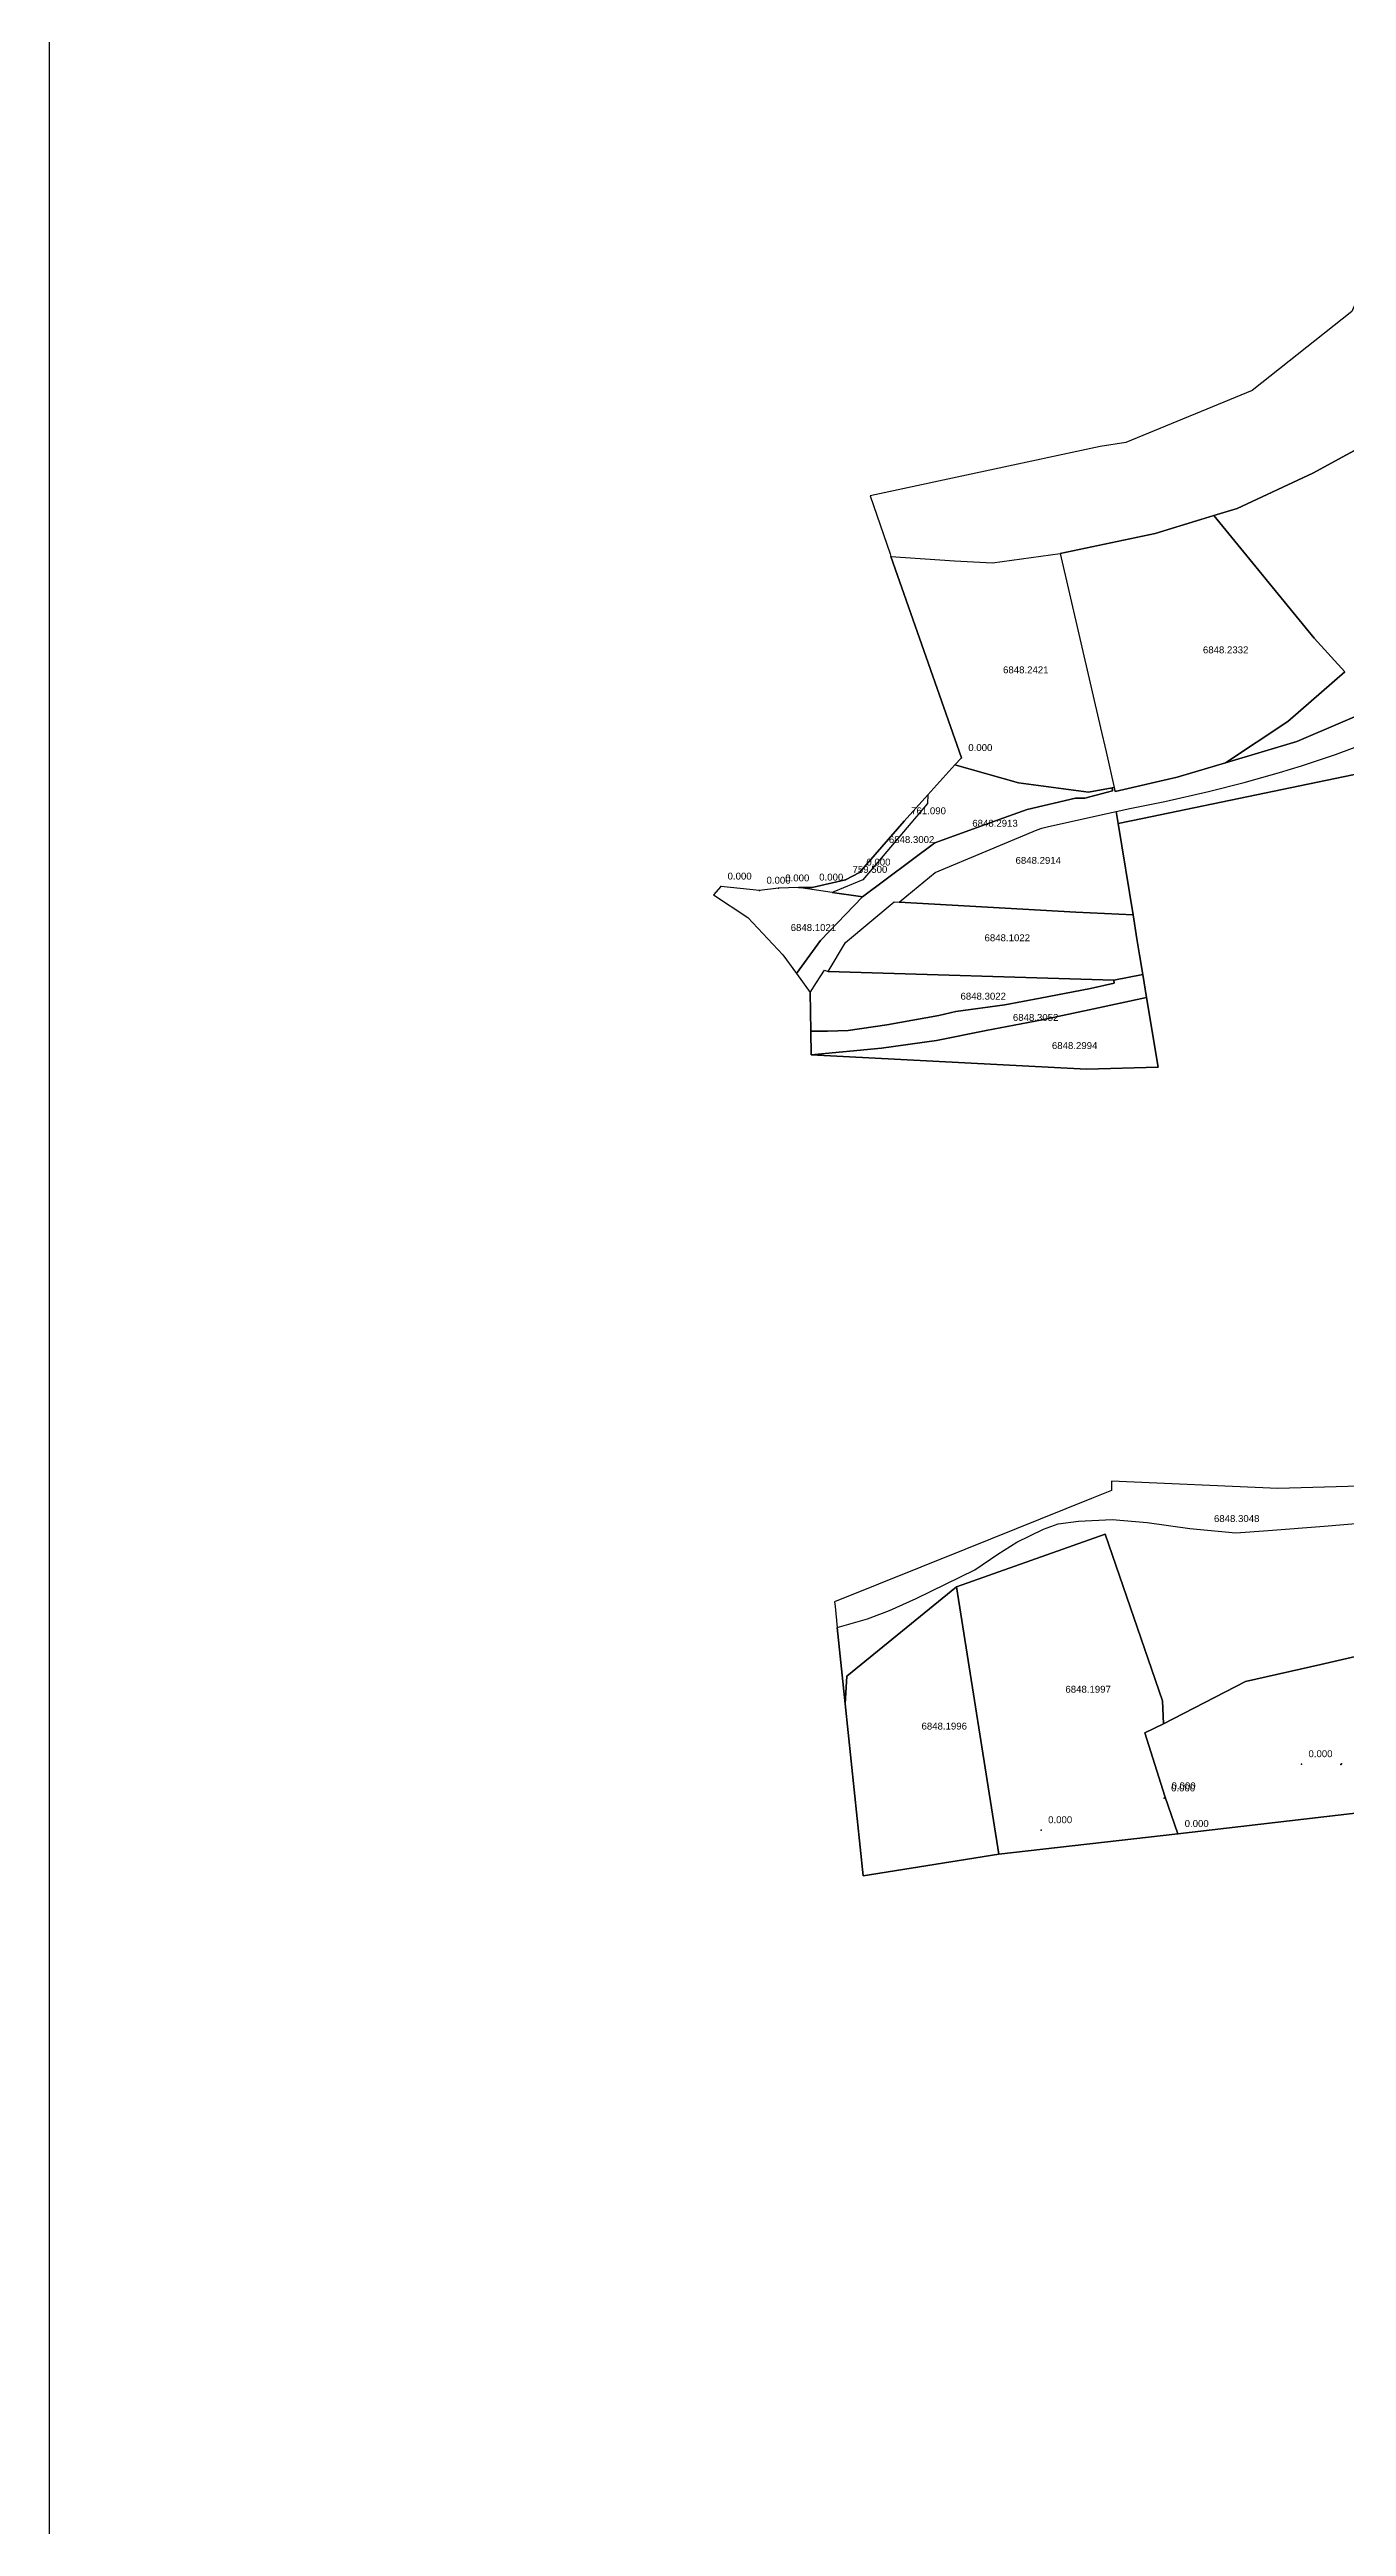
# Model space of a CAD drawing. Header units: metres. Extents: x 8504925 to 8509157, y 4588840 to 4591954.
# Drawn here: x 8505645 to 8505833.3, y 4590229.7 to 4590589.4 of the extents above; entities that cross this region are included whole.
import ezdxf

# ---------------------------------------------------------------- set-up
doc = ezdxf.new("R2010")
doc.units = ezdxf.units.M
for name, color, linetype in [('cad144', 7, 'Continuous'), ('cad146', 7, 'Continuous'), ('cad176', 7, 'Continuous'), ('cad_cont_2', 7, 'Continuous'), ('cad_cont_3', 7, 'Continuous'), ('points', 1, 'Continuous')]:
    doc.layers.add(name, color=color, linetype=linetype)
doc.styles.get("Standard").update_dxf_attribs({"font": 'arial.ttf'})

msp = doc.modelspace()

# ---------------------------------------------------------------- linework, layer by layer
msp.add_lwpolyline([(8505645, 4589261), (8505645, 4591954.264)])
at = {"layer": 'cad144'}
for points in [[(8505764.119, 4590524.604), (8505767.01, 4590516.16), (8505767.133, 4590515.81)], [(8505767.133, 4590515.81), (8505777.37, 4590486.53), (8505776.429, 4590485.53)], [(8505776.429, 4590485.53), (8505772.515, 4590481.2)], [(8505772.515, 4590481.2), (8505769.08, 4590477.36), (8505762.58, 4590469.91), (8505760.57, 4590468.85), (8505755.73, 4590467.73), (8505753.747, 4590467.722)], [(8505742.43, 4590467.88), (8505741.396, 4590466.666)], [(8505753.747, 4590467.722), (8505750.8, 4590467.61), (8505748.08, 4590467.28), (8505742.43, 4590467.88)]]:
    msp.add_lwpolyline(points, dxfattribs=at)
at = {"layer": 'cad146'}
for points in [[(8505814.04, 4590521.72), (8505817.4, 4590522.76), (8505828.37, 4590527.88), (8505838.14, 4590533.21)], [(8505791.73, 4590516.24), (8505805.52, 4590519.11), (8505812.15, 4590521.18), (8505814.04, 4590521.72)], [(8505814.04, 4590521.72), (8505828.57, 4590503.95), (8505833.04, 4590499.06), (8505824.77, 4590491.83), (8505815.72, 4590485.84)], [(8505767.133, 4590515.81), (8505776.37, 4590515.14), (8505781.89, 4590514.88), (8505791.73, 4590516.24)], [(8505791.73, 4590516.24), (8505797.56, 4590490.92), (8505798.37, 4590487.4), (8505799.56, 4590482.25)], [(8505799.82, 4590478.77), (8505801.84, 4590479.19), (8505806.88, 4590480.22), (8505813.22, 4590481.68), (8505818.42, 4590482.96), (8505823.56, 4590484.43), (8505826.72, 4590485.41), (8505831.67, 4590487.02), (8505836.59, 4590488.87), (8505840.42, 4590490.67), (8505844.57, 4590492.53), (8505847.81, 4590494.02), (8505859.51, 4590499.02), (8505865.7, 4590502.14), (8505868.5, 4590503.7)], [(8505853.1, 4590500.48), (8505826.08, 4590488.93), (8505815.72, 4590485.84)], [(8505776.429, 4590485.53), (8505785.64, 4590482.92), (8505795.81, 4590481.57), (8505799.25, 4590482.19)], [(8505815.72, 4590485.84), (8505808.71, 4590483.75), (8505799.69, 4590481.66), (8505799.56, 4590482.25)], [(8505772.515, 4590481.2), (8505772.47, 4590479.93), (8505763.04, 4590468.86), (8505758.84, 4590467.1), (8505758.6, 4590467)], [(8505799.25, 4590482.19), (8505799.32, 4590481.74), (8505798.57, 4590481.55), (8505795.3, 4590480.68), (8505794.2, 4590480.7), (8505793.93, 4590480.71), (8505786.9, 4590479.03), (8505783.53, 4590477.86), (8505773.5, 4590474.22), (8505763, 4590466.36)], [(8505799.56, 4590482.25), (8505799.25, 4590482.19)], [(8505768.32, 4590465.59), (8505768.63, 4590465.84), (8505773.57, 4590469.88), (8505788.38, 4590476.08), (8505789.04, 4590476.36), (8505790, 4590476.57), (8505799.82, 4590478.77)], [(8505800.135, 4590477.025), (8505799.82, 4590478.77)], [(8505763, 4590466.36), (8505756.91, 4590460.01), (8505753.427, 4590455.211)], [(8505758.6, 4590467), (8505753.747, 4590467.722)], [(8505763, 4590466.36), (8505762.72, 4590466.4), (8505758.6, 4590467)], [(8505758.05, 4590455.52), (8505760.55, 4590459.74), (8505767.59, 4590465.63), (8505768.32, 4590465.59)], [(8505802.286, 4590463.769), (8505793.98, 4590464.13), (8505768.32, 4590465.59)], [(8505755.393, 4590452.494), (8505756.33, 4590453.92), (8505757.52, 4590455.73), (8505758.05, 4590455.52)], [(8505799.5, 4590454.25), (8505758.05, 4590455.52)], [(8505755.509, 4590446.87), (8505757.92, 4590446.88), (8505760.94, 4590446.96), (8505766.57, 4590447.77), (8505774.08, 4590449.13), (8505776.57, 4590449.74), (8505783.67, 4590450.67), (8505788.82, 4590451.66), (8505796.1, 4590453.07), (8505799.54, 4590453.84), (8505799.5, 4590454.25)], [(8505755.58, 4590443.424), (8505765.79, 4590444.39), (8505773.78, 4590445.51), (8505780.97, 4590446.94), (8505789.09, 4590448.52), (8505796.61, 4590450.09), (8505804.253, 4590451.757)], [(8505803.703, 4590455.084), (8505799.5, 4590454.25)], [(8505759.35, 4590360.27), (8505763.73, 4590361.54), (8505766.92, 4590362.75), (8505770.79, 4590364.47), (8505779.34, 4590368.66), (8505782.64, 4590370.93), (8505785.44, 4590372.64), (8505789.31, 4590374.55), (8505791.44, 4590375.31), (8505794.38, 4590375.71), (8505799.26, 4590375.93), (8505804.33, 4590375.53), (8505810.51, 4590374.66), (8505817.21, 4590374.02), (8505821.9, 4590374.37), (8505830.04, 4590374.98), (8505836.33, 4590375.5)], [(8505776.67, 4590366.16), (8505798.23, 4590373.84), (8505806.56, 4590349.64), (8505806.73, 4590346.29)], [(8505760.5, 4590349.19), (8505760.75, 4590353.22), (8505776.67, 4590366.16)], [(8505782.802, 4590327.332), (8505776.67, 4590366.16)], [(8505806.73, 4590346.29), (8505818.6, 4590352.45), (8505829.56, 4590354.91), (8505854.89, 4590360.76), (8505863.46, 4590363.1), (8505866.16, 4590350.709)], [(8505808.78, 4590330.31), (8505806.88, 4590335.79), (8505804.01, 4590344.97), (8505806.73, 4590346.29)]]:
    msp.add_lwpolyline(points, dxfattribs=at)
at = {"layer": 'cad176'}
for points in [[(8505840.851, 4590574.569), (8505839.244, 4590563.197), (8505834.064, 4590551.338), (8505819.572, 4590539.9), (8505801.252, 4590532.354), (8505797.502, 4590531.736), (8505764.119, 4590524.604)], [(8505800.135, 4590477.025), (8505803.65, 4590477.736), (8505840.502, 4590485.4), (8505849.885, 4590490.541)], [(8505802.286, 4590463.769), (8505800.135, 4590477.025)], [(8505741.396, 4590466.666), (8505746.361, 4590463.354), (8505751.463, 4590457.924), (8505753.427, 4590455.211)], [(8505803.703, 4590455.084), (8505803.229, 4590457.947), (8505802.854, 4590460.268), (8505802.286, 4590463.769)], [(8505753.427, 4590455.211), (8505755.393, 4590452.494)], [(8505755.393, 4590452.494), (8505755.509, 4590446.87)], [(8505755.58, 4590443.424), (8505795.549, 4590441.361), (8505805.932, 4590441.611), (8505804.253, 4590451.757)], [(8505804.253, 4590451.757), (8505803.703, 4590455.084)], [(8505755.509, 4590446.87), (8505755.58, 4590443.424)], [(8505892.611, 4590396.502), (8505874.174, 4590381.9), (8505823.322, 4590380.463), (8505799.182, 4590381.541), (8505799.174, 4590380.174), (8505796.242, 4590378.994), (8505777.863, 4590371.599), (8505758.963, 4590363.994), (8505759.03, 4590363.32), (8505759.35, 4590360.27)], [(8505759.35, 4590360.27), (8505760.5, 4590349.19)], [(8505760.5, 4590349.19), (8505763.096, 4590324.221), (8505782.802, 4590327.332)], [(8505808.78, 4590330.31), (8505839.14, 4590333.83), (8505847.05, 4590334.81), (8505869.18, 4590336.66)], [(8505782.802, 4590327.332), (8505808.78, 4590330.31)]]:
    msp.add_lwpolyline(points, dxfattribs=at)
at = {"layer": 'cad_cont_2'}
for points in [[(8505834.064, 4590551.338), (8505819.572, 4590539.9), (8505801.252, 4590532.354), (8505797.502, 4590531.736), (8505764.119, 4590524.604), (8505764.119, 4590524.604), (8505767.01, 4590516.16), (8505767.133, 4590515.81), (8505767.133, 4590515.81), (8505776.37, 4590515.14), (8505781.89, 4590514.88), (8505791.73, 4590516.24), (8505791.73, 4590516.24), (8505805.52, 4590519.11), (8505812.15, 4590521.18), (8505814.04, 4590521.72), (8505814.04, 4590521.72), (8505817.4, 4590522.76), (8505828.37, 4590527.88), (8505838.14, 4590533.21)], [(8505814.04, 4590521.72), (8505828.57, 4590503.95), (8505833.04, 4590499.06), (8505824.77, 4590491.83), (8505815.72, 4590485.84), (8505815.72, 4590485.84), (8505826.08, 4590488.93), (8505853.1, 4590500.48), (8505853.1, 4590500.48), (8505842.46, 4590524.22), (8505838.14, 4590533.21), (8505838.14, 4590533.21), (8505828.37, 4590527.88), (8505817.4, 4590522.76), (8505814.04, 4590521.72)], [(8505791.73, 4590516.24), (8505797.56, 4590490.92), (8505798.37, 4590487.4), (8505799.56, 4590482.25), (8505799.56, 4590482.25), (8505799.69, 4590481.66), (8505808.71, 4590483.75), (8505815.72, 4590485.84), (8505815.72, 4590485.84), (8505824.77, 4590491.83), (8505833.04, 4590499.06), (8505828.57, 4590503.95), (8505814.04, 4590521.72), (8505814.04, 4590521.72), (8505812.15, 4590521.18), (8505805.52, 4590519.11), (8505791.73, 4590516.24)], [(8505767.133, 4590515.81), (8505776.37, 4590515.14), (8505781.89, 4590514.88), (8505791.73, 4590516.24), (8505791.73, 4590516.24), (8505797.56, 4590490.92), (8505798.37, 4590487.4), (8505799.56, 4590482.25), (8505799.56, 4590482.25), (8505799.25, 4590482.19), (8505799.25, 4590482.19), (8505795.81, 4590481.57), (8505785.64, 4590482.92), (8505776.429, 4590485.53), (8505776.429, 4590485.53), (8505777.37, 4590486.53), (8505767.133, 4590515.81)], [(8505853.1, 4590500.48), (8505826.08, 4590488.93), (8505815.72, 4590485.84), (8505815.72, 4590485.84), (8505808.71, 4590483.75), (8505799.69, 4590481.66), (8505799.56, 4590482.25), (8505799.56, 4590482.25), (8505799.25, 4590482.19), (8505799.25, 4590482.19), (8505799.32, 4590481.74), (8505798.57, 4590481.55), (8505795.3, 4590480.68), (8505794.2, 4590480.7), (8505793.93, 4590480.71), (8505786.9, 4590479.03), (8505783.53, 4590477.86), (8505773.5, 4590474.22), (8505763, 4590466.36), (8505763, 4590466.36), (8505756.91, 4590460.01), (8505753.427, 4590455.211), (8505753.427, 4590455.211), (8505755.393, 4590452.494), (8505755.393, 4590452.494), (8505756.33, 4590453.92), (8505757.52, 4590455.73), (8505758.05, 4590455.52), (8505758.05, 4590455.52), (8505760.55, 4590459.74), (8505767.59, 4590465.63), (8505768.32, 4590465.59), (8505768.32, 4590465.59), (8505768.63, 4590465.84), (8505773.57, 4590469.88), (8505788.38, 4590476.08), (8505789.04, 4590476.36), (8505790, 4590476.57), (8505799.82, 4590478.77), (8505799.82, 4590478.77), (8505801.84, 4590479.19), (8505806.88, 4590480.22), (8505813.22, 4590481.68), (8505818.42, 4590482.96), (8505823.56, 4590484.43), (8505826.72, 4590485.41), (8505831.67, 4590487.02), (8505836.59, 4590488.87)], [(8505800.135, 4590477.025), (8505799.82, 4590478.77), (8505799.82, 4590478.77), (8505801.84, 4590479.19), (8505806.88, 4590480.22), (8505813.22, 4590481.68), (8505818.42, 4590482.96), (8505823.56, 4590484.43), (8505826.72, 4590485.41), (8505831.67, 4590487.02), (8505836.59, 4590488.87)], [(8505772.515, 4590481.2), (8505772.47, 4590479.93), (8505763.04, 4590468.86), (8505758.84, 4590467.1), (8505758.6, 4590467), (8505758.6, 4590467), (8505762.72, 4590466.4), (8505763, 4590466.36), (8505763, 4590466.36), (8505773.5, 4590474.22), (8505783.53, 4590477.86), (8505786.9, 4590479.03), (8505793.93, 4590480.71), (8505794.2, 4590480.7), (8505795.3, 4590480.68), (8505798.57, 4590481.55), (8505799.32, 4590481.74), (8505799.25, 4590482.19), (8505799.25, 4590482.19), (8505795.81, 4590481.57), (8505785.64, 4590482.92), (8505776.429, 4590485.53), (8505776.429, 4590485.53), (8505772.515, 4590481.2)], [(8505840.502, 4590485.4), (8505803.65, 4590477.736), (8505800.135, 4590477.025)], [(8505758.6, 4590467), (8505753.747, 4590467.722), (8505753.747, 4590467.722), (8505755.73, 4590467.73), (8505760.57, 4590468.85), (8505762.58, 4590469.91), (8505769.08, 4590477.36), (8505772.515, 4590481.2), (8505772.515, 4590481.2), (8505772.47, 4590479.93), (8505763.04, 4590468.86), (8505758.84, 4590467.1), (8505758.6, 4590467)], [(8505802.286, 4590463.769), (8505793.98, 4590464.13), (8505768.32, 4590465.59), (8505768.32, 4590465.59), (8505768.63, 4590465.84), (8505773.57, 4590469.88), (8505788.38, 4590476.08), (8505789.04, 4590476.36), (8505790, 4590476.57), (8505799.82, 4590478.77), (8505799.82, 4590478.77), (8505800.135, 4590477.025), (8505800.135, 4590477.025), (8505802.286, 4590463.769)], [(8505741.396, 4590466.666), (8505746.361, 4590463.354), (8505751.463, 4590457.924), (8505753.427, 4590455.211), (8505753.427, 4590455.211), (8505756.91, 4590460.01), (8505763, 4590466.36), (8505763, 4590466.36), (8505762.72, 4590466.4), (8505758.6, 4590467), (8505758.6, 4590467), (8505753.747, 4590467.722), (8505753.747, 4590467.722), (8505750.8, 4590467.61), (8505748.08, 4590467.28), (8505742.43, 4590467.88), (8505742.43, 4590467.88), (8505741.396, 4590466.666)], [(8505799.5, 4590454.25), (8505758.05, 4590455.52), (8505758.05, 4590455.52), (8505760.55, 4590459.74), (8505767.59, 4590465.63), (8505768.32, 4590465.59), (8505768.32, 4590465.59), (8505793.98, 4590464.13), (8505802.286, 4590463.769), (8505802.286, 4590463.769), (8505802.854, 4590460.268), (8505803.229, 4590457.947), (8505803.703, 4590455.084), (8505803.703, 4590455.084), (8505799.5, 4590454.25)], [(8505755.393, 4590452.494), (8505756.33, 4590453.92), (8505757.52, 4590455.73), (8505758.05, 4590455.52), (8505758.05, 4590455.52), (8505799.5, 4590454.25), (8505799.5, 4590454.25), (8505799.54, 4590453.84), (8505796.1, 4590453.07), (8505788.82, 4590451.66), (8505783.67, 4590450.67), (8505776.57, 4590449.74), (8505774.08, 4590449.13), (8505766.57, 4590447.77), (8505760.94, 4590446.96), (8505757.92, 4590446.88), (8505755.509, 4590446.87), (8505755.509, 4590446.87), (8505755.393, 4590452.494)], [(8505755.509, 4590446.87), (8505757.92, 4590446.88), (8505760.94, 4590446.96), (8505766.57, 4590447.77), (8505774.08, 4590449.13), (8505776.57, 4590449.74), (8505783.67, 4590450.67), (8505788.82, 4590451.66), (8505796.1, 4590453.07), (8505799.54, 4590453.84), (8505799.5, 4590454.25), (8505799.5, 4590454.25), (8505803.703, 4590455.084), (8505803.703, 4590455.084), (8505804.253, 4590451.757), (8505804.253, 4590451.757), (8505796.61, 4590450.09), (8505789.09, 4590448.52), (8505780.97, 4590446.94), (8505773.78, 4590445.51), (8505765.79, 4590444.39), (8505755.58, 4590443.424), (8505755.58, 4590443.424), (8505755.509, 4590446.87)], [(8505755.58, 4590443.424), (8505765.79, 4590444.39), (8505773.78, 4590445.51), (8505780.97, 4590446.94), (8505789.09, 4590448.52), (8505796.61, 4590450.09), (8505804.253, 4590451.757), (8505804.253, 4590451.757), (8505805.932, 4590441.611), (8505795.549, 4590441.361), (8505755.58, 4590443.424)], [(8505874.174, 4590381.9), (8505823.322, 4590380.463), (8505799.182, 4590381.541), (8505799.174, 4590380.174), (8505796.242, 4590378.994), (8505777.863, 4590371.599), (8505758.963, 4590363.994), (8505759.03, 4590363.32), (8505759.35, 4590360.27), (8505759.35, 4590360.27), (8505763.73, 4590361.54), (8505766.92, 4590362.75), (8505770.79, 4590364.47), (8505779.34, 4590368.66), (8505782.64, 4590370.93), (8505785.44, 4590372.64), (8505789.31, 4590374.55), (8505791.44, 4590375.31), (8505794.38, 4590375.71), (8505799.26, 4590375.93), (8505804.33, 4590375.53), (8505810.51, 4590374.66), (8505817.21, 4590374.02), (8505821.9, 4590374.37), (8505830.04, 4590374.98), (8505836.33, 4590375.5)], [(8505759.35, 4590360.27), (8505763.73, 4590361.54), (8505766.92, 4590362.75), (8505770.79, 4590364.47), (8505779.34, 4590368.66), (8505782.64, 4590370.93), (8505785.44, 4590372.64), (8505789.31, 4590374.55), (8505791.44, 4590375.31), (8505794.38, 4590375.71), (8505799.26, 4590375.93), (8505804.33, 4590375.53), (8505810.51, 4590374.66), (8505817.21, 4590374.02), (8505821.9, 4590374.37), (8505830.04, 4590374.98), (8505836.33, 4590375.5)], [(8505854.89, 4590360.76), (8505829.56, 4590354.91), (8505818.6, 4590352.45), (8505806.73, 4590346.29), (8505806.73, 4590346.29), (8505806.56, 4590349.64), (8505798.23, 4590373.84), (8505776.67, 4590366.16), (8505776.67, 4590366.16), (8505760.75, 4590353.22), (8505760.5, 4590349.19), (8505760.5, 4590349.19), (8505759.35, 4590360.27)], [(8505782.802, 4590327.332), (8505776.67, 4590366.16), (8505776.67, 4590366.16), (8505798.23, 4590373.84), (8505806.56, 4590349.64), (8505806.73, 4590346.29), (8505806.73, 4590346.29), (8505804.01, 4590344.97), (8505806.88, 4590335.79), (8505808.78, 4590330.31), (8505808.78, 4590330.31), (8505782.802, 4590327.332)], [(8505760.5, 4590349.19), (8505760.75, 4590353.22), (8505776.67, 4590366.16), (8505776.67, 4590366.16), (8505782.802, 4590327.332), (8505782.802, 4590327.332), (8505763.096, 4590324.221), (8505760.5, 4590349.19)], [(8505808.78, 4590330.31), (8505806.88, 4590335.79), (8505804.01, 4590344.97), (8505806.73, 4590346.29), (8505806.73, 4590346.29), (8505818.6, 4590352.45), (8505829.56, 4590354.91), (8505854.89, 4590360.76), (8505863.46, 4590363.1), (8505866.16, 4590350.709), (8505866.16, 4590350.709), (8505867.73, 4590343.51), (8505867.73, 4590343.51), (8505869.18, 4590336.66), (8505869.18, 4590336.66), (8505847.05, 4590334.81), (8505839.14, 4590333.83), (8505808.78, 4590330.31)]]:
    msp.add_lwpolyline(points, dxfattribs=at)
at = {"layer": 'cad_cont_3'}
for points in [[(8505834.064, 4590551.338), (8505819.572, 4590539.9), (8505801.252, 4590532.354), (8505797.502, 4590531.736), (8505764.119, 4590524.604), (8505764.119, 4590524.604), (8505767.01, 4590516.16), (8505767.133, 4590515.81), (8505767.133, 4590515.81), (8505777.37, 4590486.53), (8505776.429, 4590485.53), (8505776.429, 4590485.53), (8505772.515, 4590481.2), (8505772.515, 4590481.2), (8505769.08, 4590477.36), (8505762.58, 4590469.91), (8505760.57, 4590468.85), (8505755.73, 4590467.73), (8505753.747, 4590467.722), (8505753.747, 4590467.722), (8505750.8, 4590467.61), (8505748.08, 4590467.28), (8505742.43, 4590467.88), (8505742.43, 4590467.88), (8505741.396, 4590466.666), (8505741.396, 4590466.666), (8505746.361, 4590463.354), (8505751.463, 4590457.924), (8505753.427, 4590455.211), (8505753.427, 4590455.211), (8505755.393, 4590452.494), (8505755.393, 4590452.494), (8505755.509, 4590446.87), (8505755.509, 4590446.87), (8505755.58, 4590443.424), (8505755.58, 4590443.424), (8505795.549, 4590441.361), (8505805.932, 4590441.611), (8505804.253, 4590451.757), (8505804.253, 4590451.757), (8505803.703, 4590455.084), (8505803.703, 4590455.084), (8505803.229, 4590457.947), (8505802.854, 4590460.268), (8505802.286, 4590463.769), (8505802.286, 4590463.769), (8505800.135, 4590477.025), (8505800.135, 4590477.025), (8505803.65, 4590477.736), (8505840.502, 4590485.4)], [(8505874.174, 4590381.9), (8505823.322, 4590380.463), (8505799.182, 4590381.541), (8505799.174, 4590380.174), (8505796.242, 4590378.994), (8505777.863, 4590371.599), (8505758.963, 4590363.994), (8505759.03, 4590363.32), (8505759.35, 4590360.27), (8505759.35, 4590360.27), (8505760.5, 4590349.19), (8505760.5, 4590349.19), (8505763.096, 4590324.221), (8505782.802, 4590327.332), (8505782.802, 4590327.332), (8505808.78, 4590330.31), (8505808.78, 4590330.31), (8505839.14, 4590333.83)]]:
    msp.add_lwpolyline(points, dxfattribs=at)
at = {"layer": 'points'}
for p in [(8505777.37, 4590486.53), (8505769.08, 4590477.36), (8505762.58, 4590469.91), (8505742.43, 4590467.88), (8505748.08, 4590467.28), (8505750.8, 4590467.61), (8505755.73, 4590467.73), (8505760.57, 4590468.85), (8505826.75, 4590340.44), (8505832.44, 4590340.37), (8505832.55, 4590340.48), (8505806.81, 4590335.47), (8505806.88, 4590335.79), (8505788.96, 4590330.85), (8505808.78, 4590330.31)]:
    msp.add_point(p, dxfattribs=at)

# ---------------------------------------------------------------- texts
at = {"layer": 'cad_cont_2'}
for s, p in [('6848.2332', (8505812.43, 4590501.73)), ('6848.2421', (8505783.42, 4590498.83)), ('6848.2913', (8505778.95, 4590476.55)), ('6848.3002', (8505766.84, 4590474.18)), ('6848.2914', (8505785.23, 4590471.16)), ('6848.1021', (8505752.59, 4590461.41)), ('6848.1022', (8505780.73, 4590459.92)), ('6848.3022', (8505777.24, 4590451.44)), ('6848.3052', (8505784.847, 4590448.356)), ('6848.2994', (8505790.51, 4590444.269)), ('6848.3048', (8505814.035, 4590375.587)), ('6848.1997', (8505792.47, 4590350.8)), ('6848.1996', (8505771.58, 4590345.45))]:
    msp.add_text(s, height=1, dxfattribs=at).set_placement(p)
at = {"layer": 'points'}
for s, p in [('0.000', (8505778.37, 4590487.53)), ('761.090', (8505770.08, 4590478.36)), ('0.000', (8505743.43, 4590468.88)), ('0.000', (8505751.8, 4590468.61)), ('0.000', (8505756.73, 4590468.73)), ('759.500', (8505761.57, 4590469.85)), ('0.000', (8505763.58, 4590470.91)), ('0.000', (8505749.08, 4590468.28)), ('0.000', (8505827.75, 4590341.44)), ('0.000', (8505807.81, 4590336.47)), ('0.000', (8505807.88, 4590336.79)), ('0.000', (8505789.96, 4590331.85)), ('0.000', (8505809.78, 4590331.31))]:
    msp.add_text(s, height=1, dxfattribs=at).set_placement(p)

doc.saveas('drawing.dxf')
